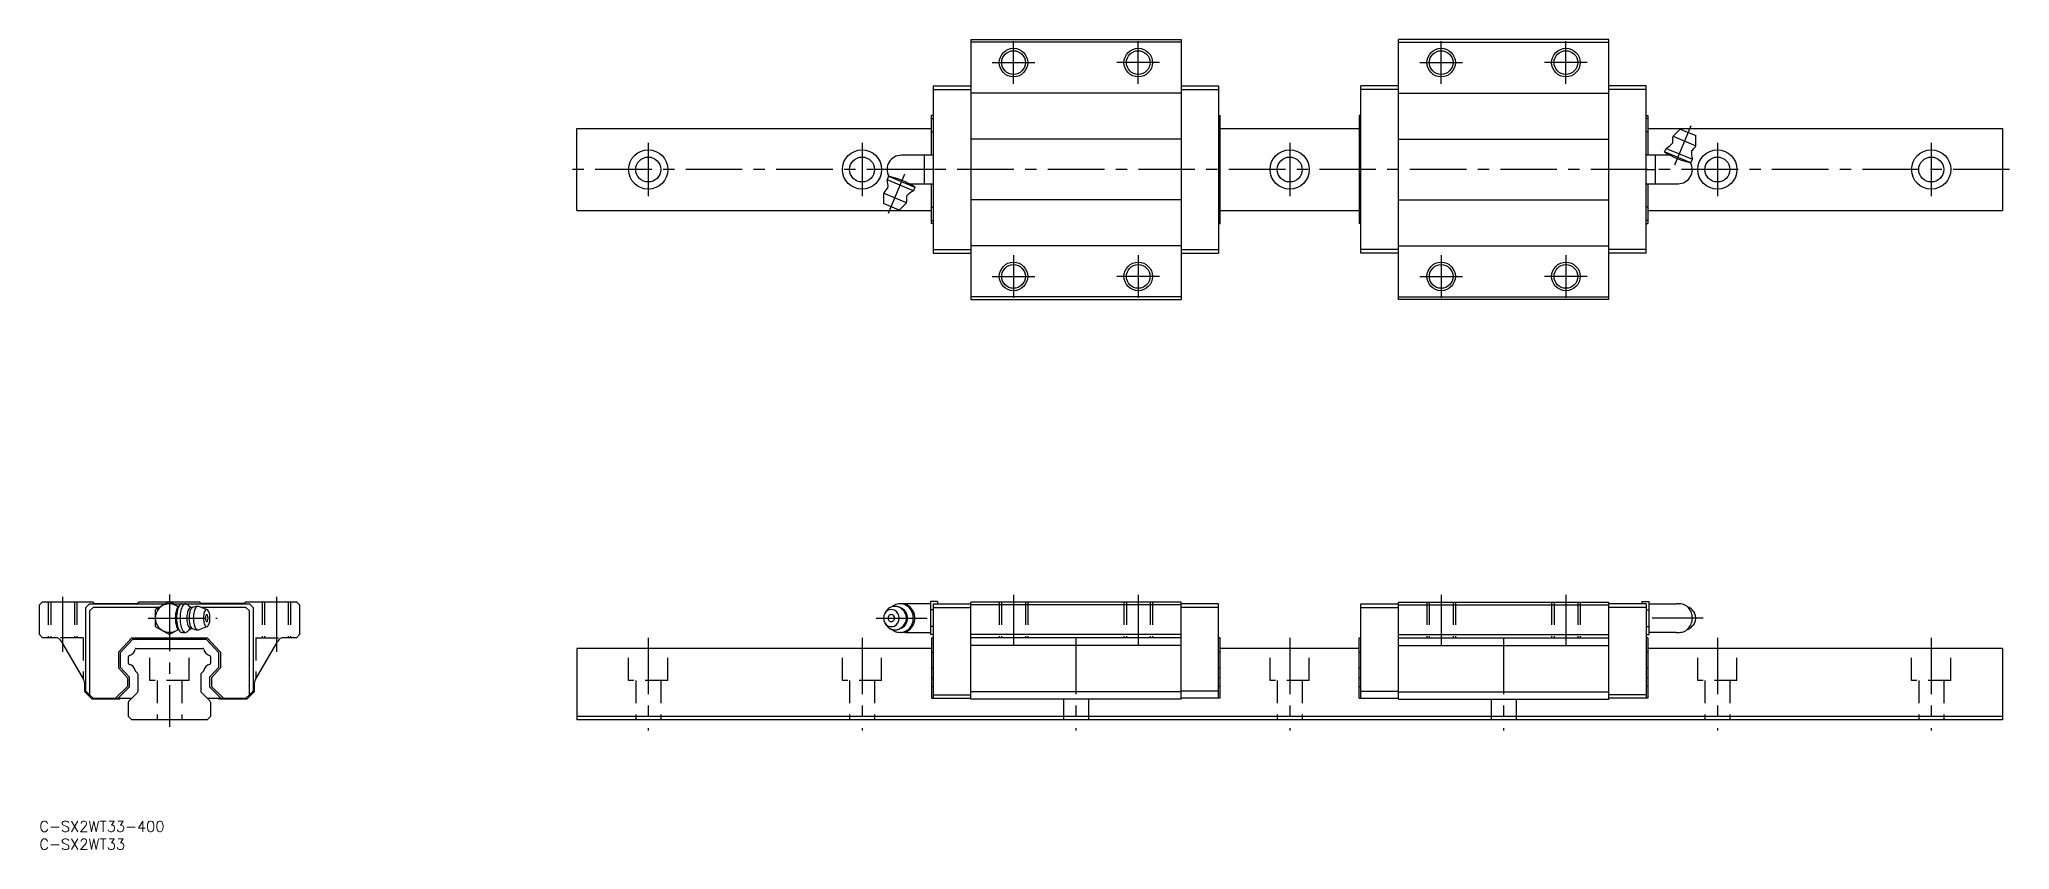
# Model space of a CAD drawing. Extents: x 0 to 553, y -1 to 226.
import ezdxf

# ---------------------------------------------------------------- set-up
doc = ezdxf.new("R2010")
doc.units = 0
doc.header["$LTSCALE"] = 0.5
doc.linetypes.add('CENTER', pattern=[50.8, 31.75, -6.35, 6.35, -6.35])
doc.linetypes.add('DASHED', pattern=[19.05, 12.7, -6.35])
for name, color, linetype in [('MSM_CENTER', 1, 'CENTER'), ('MSM_CONTINUOUS', 7, 'CONTINUOUS'), ('MSM_DASHED', 4, 'DASHED'), ('MSM_NARROW', 5, 'CONTINUOUS'), ('MSM_PART_NUMBER', 7, 'CONTINUOUS')]:
    doc.layers.add(name, color=color, linetype=linetype)
doc.styles.get("Standard").update_dxf_attribs({"font": 'txt.shx', "height": 3, "bigfont": 'bigfont.shx'})

# ---------------------------------------------------------------- blocks, each defined once
blk = doc.blocks.new('*U65')
at = {"layer": 'MSM_PART_NUMBER'}
blk.add_text('C-SX2WT33-400', height=3, dxfattribs=at).set_placement((0, 3.56))
blk = doc.blocks.new('*U66')
at = {"layer": 'MSM_PART_NUMBER'}
blk.add_text('C-SX2WT33', height=3, dxfattribs=at).set_placement((0, -1.44))

msp = doc.modelspace()

# ---------------------------------------------------------------- linework, layer by layer
at = {"layer": 'MSM_CENTER'}
for p, q in [((273.33, 213.35), (273.33, 225.35)), ((308.33, 213.35), (308.33, 225.35)), ((393.33, 213.35), (393.33, 225.35)), ((428.33, 213.35), (428.33, 225.35)), ((267.33, 219.35), (279.33, 219.35)), ((314.33, 219.35), (302.33, 219.35)), ((387.33, 219.35), (399.33, 219.35)), ((434.33, 219.35), (422.33, 219.35)), ((463.37, 201.64), (458.8, 190.58)), ((170.83, 196.85), (170.83, 181.85)), ((230.83, 196.85), (230.83, 181.85)), ((350.83, 196.85), (350.83, 181.85)), ((470.83, 196.85), (470.83, 181.85)), ((530.83, 196.85), (530.83, 181.85)), ((552.83, 189.35), (148.83, 189.35)), ((238.28, 177.06), (242.85, 188.12)), ((273.33, 165.35), (273.33, 153.35)), ((308.33, 165.35), (308.33, 153.35)), ((393.33, 165.35), (393.33, 153.35)), ((428.33, 165.35), (428.33, 153.35)), ((267.33, 159.35), (279.33, 159.35)), ((314.33, 159.35), (302.33, 159.35)), ((387.33, 159.35), (399.33, 159.35)), ((434.33, 159.35), (422.33, 159.35)), ((6.5, 69.5), (6.5, 54.05)), ((36.5, 70.12), (36.5, 33)), ((66.5, 69.5), (66.5, 54.05)), ((273.33, 70), (273.33, 56)), ((308.33, 70), (308.33, 56)), ((393.33, 70), (393.33, 56)), ((428.33, 70), (428.33, 56)), ((30.5, 63.5), (49.86, 63.5)), ((234.83, 63.5), (249.14, 63.5)), ((466.83, 63.5), (452.51, 63.5)), ((170.83, 58), (170.83, 32)), ((230.83, 58), (230.83, 32)), ((290.83, 58), (290.83, 32)), ((350.83, 58), (350.83, 32)), ((410.83, 58), (410.83, 32)), ((470.83, 58), (470.83, 32)), ((530.83, 58), (530.83, 32))]:
    msp.add_line(p, q, dxfattribs=at)
at = {"layer": 'MSM_CONTINUOUS'}
for p, q in [((261.33, 225.85), (320.33, 225.85)), ((261.33, 225.85), (261.33, 152.85)), ((320.33, 225.05), (261.33, 225.05)), ((320.33, 225.85), (320.33, 152.85)), ((381.33, 152.85), (381.33, 225.85)), ((440.33, 225.85), (381.33, 225.85)), ((381.33, 225.05), (440.33, 225.05)), ((440.33, 152.85), (440.33, 225.85)), ((250.83, 212.8), (250.83, 165.9)), ((250.83, 212.8), (261.33, 212.8)), ((250.83, 211.8), (261.33, 211.8)), ((320.33, 210.8), (261.33, 210.8)), ((320.33, 212.8), (330.83, 212.8)), ((320.33, 211.8), (330.83, 211.8)), ((330.83, 212.8), (330.83, 165.9)), ((370.83, 165.9), (370.83, 212.8)), ((381.33, 212.8), (370.83, 212.8)), ((381.33, 211.8), (370.83, 211.8)), ((381.33, 210.8), (440.33, 210.8)), ((450.83, 212.8), (440.33, 212.8)), ((450.83, 211.8), (440.33, 211.8)), ((450.83, 165.9), (450.83, 212.8)), ((150.83, 200.85), (250.33, 200.85)), ((150.83, 177.85), (150.83, 200.85)), ((250.83, 204.48), (250.33, 204.48)), ((250.33, 193.35), (250.33, 204.48)), ((250.33, 203.7), (250.83, 203.7)), ((250.33, 199.95), (250.83, 199.95)), ((330.83, 204.48), (331.33, 204.48)), ((331.33, 203.7), (330.83, 203.7)), ((331.33, 199.95), (330.83, 199.95)), ((331.33, 174.22), (331.33, 204.48)), ((331.33, 200.85), (370.33, 200.85)), ((370.33, 204.48), (370.33, 174.22)), ((370.83, 204.48), (370.33, 204.48)), ((370.33, 203.7), (370.83, 203.7)), ((370.33, 199.95), (370.83, 199.95)), ((450.83, 204.48), (451.33, 204.48)), ((451.33, 203.7), (450.83, 203.7)), ((451.33, 199.95), (450.83, 199.95)), ((451.33, 204.48), (451.33, 193.35)), ((451.33, 200.85), (550.83, 200.85)), ((458.38, 198.69), (460.39, 200.71)), ((460.39, 200.71), (464.83, 198.88)), ((550.83, 200.85), (550.83, 177.85)), ((320.33, 197.9), (261.33, 197.9)), ((381.33, 197.9), (440.33, 197.9)), ((456, 194.28), (456.42, 195.29)), ((463.4, 191.23), (456, 194.28)), ((456.42, 195.29), (463.81, 192.23)), ((458.38, 198.69), (464.83, 196.03)), ((464.83, 196.03), (464.83, 198.88)), ((250.83, 193.35), (241.85, 193.35)), ((248.33, 185.35), (248.33, 193.35)), ((250.83, 189.35), (248.33, 189.35)), ((457.61, 193.35), (450.83, 193.35)), ((450.83, 189.35), (453.33, 189.35)), ((453.33, 193.35), (453.33, 185.35)), ((463.4, 191.23), (463.81, 192.23)), ((236.83, 182.67), (236.83, 179.82)), ((243.27, 180), (236.83, 182.67)), ((238.26, 187.47), (237.84, 186.47)), ((245.23, 183.41), (237.84, 186.47)), ((238.26, 187.47), (245.65, 184.42)), ((244.04, 185.35), (250.83, 185.35)), ((245.65, 184.42), (245.23, 183.41)), ((250.33, 174.22), (250.33, 185.35)), ((450.83, 185.35), (459.81, 185.35)), ((451.33, 185.35), (451.33, 174.22)), ((150.83, 177.85), (250.33, 177.85)), ((241.26, 177.99), (236.83, 179.82)), ((243.27, 180), (241.26, 177.99)), ((250.33, 178.75), (250.83, 178.75)), ((320.33, 180.8), (261.33, 180.8)), ((331.33, 178.75), (330.83, 178.75)), ((331.33, 177.85), (370.33, 177.85)), ((370.33, 178.75), (370.83, 178.75)), ((381.33, 180.8), (440.33, 180.8)), ((451.33, 178.75), (450.83, 178.75)), ((451.33, 177.85), (550.83, 177.85)), ((250.33, 175), (250.83, 175)), ((250.83, 174.22), (250.33, 174.22)), ((331.33, 175), (330.83, 175)), ((330.83, 174.22), (331.33, 174.22)), ((370.33, 175), (370.83, 175)), ((370.83, 174.22), (370.33, 174.22)), ((451.33, 175), (450.83, 175)), ((450.83, 174.22), (451.33, 174.22)), ((250.83, 166.9), (261.33, 166.9)), ((250.83, 165.9), (261.33, 165.9)), ((320.33, 167.9), (261.33, 167.9)), ((320.33, 166.9), (330.83, 166.9)), ((320.33, 165.9), (330.83, 165.9)), ((381.33, 166.9), (370.83, 166.9)), ((381.33, 165.9), (370.83, 165.9)), ((381.33, 167.9), (440.33, 167.9)), ((450.83, 166.9), (440.33, 166.9)), ((450.83, 165.9), (440.33, 165.9)), ((320.33, 153.65), (261.33, 153.65)), ((261.33, 152.85), (320.33, 152.85)), ((381.33, 153.65), (440.33, 153.65)), ((440.33, 152.85), (381.33, 152.85)), ((0.8, 68), (0, 67.2)), ((0, 58.9), (0, 67.2)), ((15.05, 68), (0.8, 68)), ((13.05, 66.5), (14.05, 67.5)), ((13.05, 43), (13.05, 66.5)), ((14.05, 67.5), (35.43, 67.5)), ((15.05, 66.5), (14.05, 65.5)), ((15.05, 68), (15.5, 67.55)), ((33.7, 66.5), (15.05, 66.5)), ((15.5, 67.55), (27.5, 67.55)), ((27.95, 68), (27.5, 67.55)), ((36.29, 68), (27.95, 68)), ((36.5, 68.12), (32.5, 65.81)), ((38.97, 66.69), (36.5, 68.12)), ((45.05, 68), (36.71, 68)), ((37.57, 67.5), (58.95, 67.5)), ((39.39, 67.2), (38.91, 66.63)), ((39.93, 67.5), (41.01, 67.5)), ((43.07, 66.5), (42.53, 66.5)), ((46.94, 65.9), (44.62, 66.77)), ((45.05, 68), (45.5, 67.55)), ((57.95, 66.5), (45.34, 66.5)), ((57.5, 67.55), (45.5, 67.55)), ((57.95, 68), (57.5, 67.55)), ((72.2, 68), (57.95, 68)), ((58.95, 65.5), (57.95, 66.5)), ((58.95, 67.5), (59.95, 66.5)), ((59.95, 66.5), (59.95, 43)), ((73, 67.2), (72.2, 68)), ((73, 67.2), (73, 58.9)), ((241.81, 67.5), (241.51, 67.5)), ((250.03, 67.5), (242.34, 67.5)), ((243.04, 67.5), (242.84, 67.49)), ((250.03, 68.12), (250.03, 58.88)), ((252.03, 68.12), (250.03, 68.12)), ((250.83, 67.5), (250.83, 41)), ((250.83, 67.5), (261.33, 67.5)), ((250.83, 66.5), (261.33, 66.5)), ((252.03, 68.12), (252.03, 67.5)), ((261.33, 40.8), (261.33, 68)), ((320.33, 68), (261.33, 68)), ((320.33, 67.2), (261.33, 67.2)), ((320.33, 40.8), (320.33, 68)), ((330.83, 67.5), (320.33, 67.5)), ((330.83, 66.5), (320.33, 66.5)), ((330.83, 41), (330.83, 67.5)), ((370.83, 41), (370.83, 67.5)), ((370.83, 67.5), (381.33, 67.5)), ((370.83, 66.5), (381.33, 66.5)), ((381.33, 68), (440.33, 68)), ((381.33, 40.8), (381.33, 68)), ((381.33, 67.2), (440.33, 67.2)), ((440.33, 40.8), (440.33, 68)), ((450.83, 67.5), (440.33, 67.5)), ((450.83, 66.5), (440.33, 66.5)), ((449.63, 68.12), (449.63, 67.5)), ((449.63, 68.12), (451.63, 68.12)), ((450.83, 67.5), (450.83, 41)), ((451.63, 68.12), (451.63, 58.88)), ((451.63, 67.5), (459.31, 67.5)), ((459.84, 67.5), (460.14, 67.5)), ((14.05, 65.5), (14.05, 42)), ((32.5, 65.81), (32.5, 61.19)), ((32.5, 61.19), (36.5, 58.88)), ((44.62, 60.23), (46.94, 61.1)), ((58.95, 42), (58.95, 65.5)), ((237.62, 65.46), (237.26, 64.92)), ((237.26, 62.08), (237.62, 61.54)), ((250.83, 65.81), (250.03, 65.81)), ((250.83, 61.19), (250.03, 61.19)), ((450.83, 65.81), (451.63, 65.81)), ((450.83, 61.19), (451.63, 61.19)), ((464.03, 65.46), (464.4, 64.92)), ((464.4, 62.08), (464.03, 61.54)), ((0.9, 58), (0, 58.9)), ((4.42, 58), (0.9, 58)), ((6.15, 57), (12.36, 46.24)), ((22.15, 53.98), (25.9, 58)), ((26.12, 57.5), (22.65, 53.78)), ((25.9, 58), (47.1, 58)), ((46.88, 57.5), (26.12, 57.5)), ((36.5, 58.88), (38.97, 60.31)), ((38.91, 60.37), (39.36, 59.83)), ((39.92, 59.5), (41.01, 59.5)), ((50.35, 53.78), (46.88, 57.5)), ((47.1, 58), (50.85, 53.98)), ((60.67, 46.27), (66.86, 57)), ((72.1, 58), (68.6, 58)), ((72.1, 58), (69.32, 58)), ((73, 58.9), (72.1, 58)), ((241.81, 59.5), (241.51, 59.5)), ((242.51, 59.52), (243.04, 59.5)), ((243.04, 59.5), (250.03, 59.5)), ((250.83, 58.88), (250.03, 58.88)), ((250.33, 58), (250.83, 58)), ((250.33, 58), (250.33, 41)), ((320.33, 58.9), (261.33, 58.9)), ((320.33, 58), (261.33, 58)), ((320.33, 55.78), (261.33, 55.78)), ((331.33, 58), (330.83, 58)), ((331.33, 41), (331.33, 58)), ((370.33, 58), (370.83, 58)), ((370.33, 41), (370.33, 58)), ((381.33, 58.9), (440.33, 58.9)), ((381.33, 58), (440.33, 58)), ((381.33, 55.78), (440.33, 55.78)), ((450.83, 58.88), (451.63, 58.88)), ((451.33, 58), (450.83, 58)), ((451.33, 58), (451.33, 41)), ((459.31, 59.5), (451.63, 59.5)), ((459.84, 59.5), (460.14, 59.5)), ((22.15, 53.98), (22.15, 49.52)), ((22.65, 53.78), (22.65, 49.72)), ((25, 50.76), (25, 52.74)), ((27.18, 55), (45.82, 55)), ((48, 52.74), (48, 50.76)), ((50.35, 49.72), (50.35, 53.78)), ((50.85, 53.98), (50.85, 49.52)), ((250.33, 55), (150.83, 55)), ((150.83, 55), (150.83, 35)), ((250.33, 53.98), (250.83, 53.98)), ((331.33, 53.98), (330.83, 53.98)), ((370.33, 55), (331.33, 55)), ((370.33, 53.98), (370.83, 53.98)), ((451.33, 53.98), (450.83, 53.98)), ((550.83, 55), (451.33, 55)), ((550.83, 55), (550.83, 35)), ((12.76, 42.85), (12.76, 44.74)), ((21.37, 41), (24.7, 44.33)), ((24.7, 46.78), (22.15, 49.52)), ((22.65, 49.72), (25.2, 46.98)), ((24.7, 46.78), (24.7, 44.33)), ((25.2, 46.98), (25.2, 44.12)), ((27.55, 48.03), (26.96, 48.62)), ((27.7, 43.01), (27.7, 47.67)), ((45.3, 47.67), (45.3, 43.01)), ((46.04, 48.62), (45.45, 48.03)), ((47.8, 46.98), (50.35, 49.72)), ((47.8, 44.12), (47.8, 46.98)), ((50.85, 49.52), (48.3, 46.78)), ((48.3, 46.78), (48.3, 44.33)), ((48.3, 44.33), (51.63, 41)), ((60.26, 44.77), (60.26, 42.85)), ((250.33, 49.52), (250.83, 49.52)), ((250.33, 46.78), (250.83, 46.78)), ((250.33, 44.33), (250.83, 44.33)), ((331.33, 49.52), (330.83, 49.52)), ((331.33, 46.78), (330.83, 46.78)), ((331.33, 44.33), (330.83, 44.33)), ((370.33, 49.52), (370.83, 49.52)), ((370.33, 46.78), (370.83, 46.78)), ((370.33, 44.33), (370.83, 44.33)), ((451.33, 49.52), (450.83, 49.52)), ((451.33, 46.78), (450.83, 46.78)), ((451.33, 44.33), (450.83, 44.33)), ((14.81, 40.8), (12.76, 42.85)), ((14.05, 42), (13.05, 43)), ((14.05, 42), (15.05, 41)), ((22.44, 40.8), (14.81, 40.8)), ((15.05, 41), (25.9, 41)), ((25.2, 44.12), (22.08, 41)), ((22.44, 40.8), (22.64, 41)), ((25, 35.9), (25, 39.89)), ((25.15, 40.25), (27.55, 42.65)), ((45.45, 42.65), (47.85, 40.25)), ((47.1, 41), (57.95, 41)), ((50.92, 41), (47.8, 44.12)), ((48, 39.89), (48, 35.9)), ((50.58, 40.8), (50.38, 41)), ((58.21, 40.8), (50.58, 40.8)), ((57.95, 41), (58.95, 42)), ((60.26, 42.85), (58.21, 40.8)), ((59.95, 43), (58.95, 42)), ((250.33, 41), (261.33, 41)), ((250.83, 42), (261.33, 42)), ((320.33, 42.85), (261.33, 42.85)), ((320.33, 40.8), (261.33, 40.8)), ((330.83, 43), (320.33, 43)), ((331.33, 41), (320.33, 41)), ((370.33, 41), (381.33, 41)), ((370.83, 43), (381.33, 43)), ((381.33, 42.85), (440.33, 42.85)), ((381.33, 40.8), (440.33, 40.8)), ((450.83, 42), (440.33, 42)), ((451.33, 41), (440.33, 41)), ((25.9, 35), (25, 35.9)), ((47.1, 35), (25.9, 35)), ((47.1, 35), (48, 35.9)), ((550.83, 35.9), (150.83, 35.9)), ((550.83, 35), (150.83, 35))]:
    msp.add_line(p, q, dxfattribs=at)
for centre, radius in [((273.33, 219.35), 3.32), ((308.33, 219.35), 3.32), ((393.33, 219.35), 3.32), ((428.33, 219.35), 3.32), ((170.83, 189.35), 5.5), ((230.83, 189.35), 5.5), ((350.83, 189.35), 5.5), ((470.83, 189.35), 5.5), ((530.83, 189.35), 5.5), ((170.83, 189.35), 3.5), ((230.83, 189.35), 3.5), ((350.83, 189.35), 3.5), ((470.83, 189.35), 3.5), ((530.83, 189.35), 3.5), ((273.33, 159.35), 3.32), ((308.33, 159.35), 3.32), ((393.33, 159.35), 3.32), ((428.33, 159.35), 3.32)]:
    msp.add_circle(centre, radius, dxfattribs=at)
for centre, radius, start, end in [((468.38, 213.75), 23.07, 237.5603, 257.5284), ((453.02, 201.42), 7.01, 299.0004, 318.2886), ((463.27, 197.39), 5.06, 165.0149, 187.2175), ((470.55, 194.17), 7.01, 176.8001, 196.0883), ((460.44, 198.55), 5.06, 307.8712, 330.0738), ((241.85, 189.35), 4, 90, 208.2045), ((459.81, 189.35), 4, 270, 28.2045), ((241.21, 180.14), 5.06, 127.8712, 150.0738), ((231.11, 184.53), 7.01, 356.8001, 16.0883), ((233.27, 164.95), 23.07, 57.5603, 77.5284), ((248.63, 177.28), 7.01, 119.0004, 138.2886), ((238.38, 181.31), 5.06, 345.0149, 7.2175), ((36.5, 63.5), 4, 52.3337, 307.6657), ((40.6, 65.22), 2.2, 140.225, 161.8427), ((42.65, 64.87), 4.03, 146.8866, 166.6493), ((40.46, 66.25), 1.44, 125.9218, 145.4887), ((39.97, 66.76), 0.74, 93.1183, 117.9219), ((43.72, 64.83), 4.1, 147.081, 167.6286), ((41.49, 66.03), 1.59, 116.1971, 139.6985), ((41.01, 66.9), 0.598, 68.665, 111.3122), ((40.8, 66.32), 1.21, 47.4198, 69.6042), ((44.17, 69.52), 3.44, 222.1461, 246.6426), ((43.09, 65.27), 1.42, 125.9507, 154.4967), ((42.47, 66.04), 0.439, 58.1538, 120.1645), ((43.65, 65.24), 1.39, 123.1572, 142.4345), ((42.8, 66.7), 0.3, 251.8694, 288.0198), ((44.45, 63.5), 3.3, 89.9834, 119.7627), ((46.45, 64.67), 3.12, 145.1749, 167.3523), ((44.68, 65.88), 0.98, 116.5664, 143.8233), ((44.42, 66.4), 0.405, 87.0316, 117.135), ((44.44, 66.27), 0.527, 69.6574, 89.5546), ((240.14, 63.79), 3.03, 113.8638, 146.4453), ((240.08, 63.97), 2.83, 90.5007, 114.1149), ((241.02, 64.83), 2.58, 115.0049, 134.7934), ((241.6, 63.11), 4.39, 91.212, 112.3253), ((240.06, 63.89), 2.91, 47.5132, 90.1551), ((240.08, 63.5), 3.3, 270, 90.2761), ((242.08, 64.36), 3.15, 50.6933, 94.8609), ((241.66, 64.32), 3.18, 51.1763, 87.2915), ((241, 63.5), 4.24, 308.8706, 51.1334), ((241.41, 63.5), 4.24, 308.8568, 51.0988), ((459.58, 64.36), 3.15, 85.1391, 94.8536), ((460.05, 63.11), 4.39, 67.6747, 88.788), ((460.64, 64.83), 2.58, 45.2066, 64.9951), ((461.58, 63.97), 2.83, 65.8851, 71.9506), ((459.46, 63.5), 4.35, 313.4662, 46.5338), ((461.51, 63.79), 3.03, 33.5547, 66.1362), ((46.05, 63.5), 7.91, 162.2957, 197.7043), ((48.23, 63.5), 9.77, 166.4041, 193.5959), ((40.6, 61.78), 2.2, 198.1573, 219.775), ((42.65, 62.13), 4.03, 193.3507, 213.1134), ((49.29, 63.5), 9.82, 166.995, 193.005), ((43.72, 62.17), 4.1, 192.3714, 212.919), ((48.73, 63.5), 7.38, 168.0861, 191.9176), ((45.05, 64.26), 3.62, 153.2908, 167.7679), ((45.05, 62.74), 3.62, 192.2321, 206.7092), ((43.09, 61.73), 1.42, 205.5033, 234.0493), ((49.13, 63.5), 7.15, 166.0627, 193.9373), ((45.48, 64.37), 3.4, 149.497, 165.4511), ((45.48, 62.63), 3.4, 194.5489, 210.503), ((43.66, 61.76), 1.4, 217.573, 236.8112), ((51.17, 63.5), 7.98, 166.5427, 193.4649), ((46.45, 62.33), 3.12, 192.6477, 214.8251), ((52.1, 63.51), 6.07, 171.3992, 188.7967), ((48.69, 64.17), 2.61, 143.6917, 174.6188), ((48.69, 62.83), 2.61, 185.5772, 216.5043), ((48.62, 63.5), 2.06, 155.1119, 204.8881), ((46.94, 65.47), 0.429, 35.0756, 144.9244), ((46.94, 61.53), 0.429, 215.0756, 324.9244), ((46.94, 64.27), 0.213, 26.3076, 153.6924), ((46.94, 62.73), 0.213, 206.3076, 333.6924), ((45.57, 63.5), 1.79, 330.9798, 29.0202), ((45.19, 64.17), 2.61, 5.4792, 36.4063), ((45.19, 62.83), 2.61, 323.5937, 354.5208), ((41.79, 63.5), 6.07, 351.3013, 8.6987), ((239.31, 63.5), 2.48, 116.6257, 243.3745), ((240.14, 63.21), 3.03, 213.5547, 246.1362), ((239.18, 63.5), 1.06, 142.8265, 217.1735), ((239.04, 63.84), 2.06, 65.7047, 114.2953), ((239.04, 63.16), 2.06, 245.7047, 294.2953), ((239.04, 63.58), 0.903, 38.4142, 141.5858), ((239.04, 63.42), 0.903, 218.4142, 321.5858), ((238.9, 63.5), 1.06, 322.8265, 37.1735), ((238.78, 63.5), 2.48, 296.6255, 63.3743), ((240.06, 63.11), 2.91, 269.8449, 312.4868), ((241.67, 65.16), 1.11, 59.7984, 77.4041), ((241.67, 61.84), 1.11, 282.5959, 300.2016), ((240.06, 63.5), 3.21, 307.8915, 52.1085), ((240.61, 63.64), 2.96, 32.6427, 56.768), ((240.61, 63.36), 2.96, 303.232, 327.3573), ((240.51, 63.5), 3.12, 326.1381, 33.8619), ((461.51, 63.21), 3.03, 293.8638, 326.5016), ((462.27, 63.5), 2.56, 326.2632, 33.7368), ((4.42, 56), 2, 30, 90), ((40.46, 60.75), 1.44, 214.5113, 234.0782), ((39.97, 60.24), 0.74, 242.06, 266.4399), ((41.49, 60.97), 1.59, 220.3015, 243.8029), ((41.01, 60.1), 0.598, 248.6878, 291.335), ((40.8, 60.68), 1.21, 290.3958, 312.5802), ((44.17, 57.48), 3.44, 113.3503, 137.8564), ((42.47, 60.96), 0.439, 239.8355, 301.8462), ((42.8, 60.3), 0.3, 72.025, 108.0521), ((44.45, 63.5), 3.3, 240.2518, 269.1262), ((44.68, 61.12), 0.98, 216.1767, 243.4336), ((44.42, 60.6), 0.405, 242.865, 272.9684), ((44.44, 60.73), 0.527, 270.4454, 290.3426), ((68.6, 56), 2, 90, 150), ((240.08, 63.03), 2.83, 245.8851, 269.4993), ((241.02, 62.17), 2.58, 225.2066, 244.9951), ((241.6, 63.89), 4.39, 247.6747, 268.788), ((241.66, 62.68), 3.18, 272.7035, 308.8399), ((242.08, 62.64), 3.15, 265.1391, 309.3067), ((459.58, 62.64), 3.15, 265.1316, 274.8609), ((460.05, 63.89), 4.39, 271.212, 292.3253), ((460.64, 62.17), 2.58, 295.0049, 314.7934), ((461.58, 63.03), 2.83, 288.0494, 294.1149), ((25.3, 52.74), 0.3, 100.8712, 180), ((25.3, 50.76), 0.3, 180, 259.1287), ((24.86, 55.04), 2.04, 280.8712, 351.6174), ((24.86, 48.46), 2.04, 9.2089, 79.1287), ((27.18, 54.7), 0.3, 90, 171.6174), ((45.82, 54.7), 0.3, 8.3826, 90), ((48.14, 55.04), 2.04, 188.3826, 259.1288), ((48.14, 48.46), 2.04, 100.8713, 170.7911), ((47.7, 52.74), 0.3, 360, 79.1288), ((47.7, 50.76), 0.3, 280.8713, 0), ((9.76, 44.74), 3, 0, 30), ((27.17, 48.83), 0.3, 189.2089, 225), ((27.2, 47.67), 0.5, 0, 45), ((45.8, 47.67), 0.5, 135, 180), ((45.83, 48.83), 0.3, 315, 350.7911), ((63.26, 44.77), 3, 150, 180), ((25.5, 39.89), 0.5, 135, 180), ((27.2, 43.01), 0.5, 315, 360), ((45.8, 43.01), 0.5, 180, 225), ((47.5, 39.89), 0.5, 360, 45)]:
    msp.add_arc(centre, radius, start, end, dxfattribs=at)
at = {"layer": 'MSM_DASHED'}
for p, q in [((2.5, 68), (2.5, 58)), ((3.18, 68), (3.18, 58)), ((9.82, 68), (9.82, 58)), ((10.5, 68), (10.5, 58)), ((62.5, 68), (62.5, 58)), ((63.18, 68), (63.18, 58)), ((69.82, 68), (69.82, 58)), ((70.5, 68), (70.5, 58)), ((269.33, 68), (269.33, 58)), ((270, 68), (270, 58)), ((276.65, 68), (276.65, 58)), ((277.33, 68), (277.33, 58)), ((304.33, 68), (304.33, 58)), ((305, 68), (305, 58)), ((311.65, 68), (311.65, 58)), ((312.33, 68), (312.33, 58)), ((389.33, 68), (389.33, 58)), ((390, 68), (390, 58)), ((396.65, 68), (396.65, 58)), ((397.33, 68), (397.33, 58)), ((424.33, 68), (424.33, 58)), ((425, 68), (425, 58)), ((431.65, 68), (431.65, 58)), ((432.33, 68), (432.33, 58)), ((12.25, 58), (3.01, 58)), ((12.25, 58), (12.25, 46.42)), ((60.76, 58), (60.76, 46.45)), ((60.76, 58), (70.01, 58)), ((31.01, 46), (31.01, 55)), ((42.01, 46), (42.01, 55)), ((165.33, 46), (165.33, 55)), ((176.33, 46), (176.33, 55)), ((225.33, 46), (225.33, 55)), ((236.33, 46), (236.33, 55)), ((345.33, 46), (345.33, 55)), ((356.33, 46), (356.33, 55)), ((465.33, 46), (465.33, 55)), ((476.33, 46), (476.33, 55)), ((525.33, 46), (525.33, 55)), ((536.33, 46), (536.33, 55)), ((42.01, 46), (31.01, 46)), ((33.01, 46), (33.01, 35)), ((40.01, 46), (40.01, 35)), ((176.33, 46), (165.33, 46)), ((167.33, 46), (167.33, 35)), ((174.33, 46), (174.33, 35)), ((236.33, 46), (225.33, 46)), ((227.33, 46), (227.33, 35)), ((234.33, 46), (234.33, 35)), ((356.33, 46), (345.33, 46)), ((347.33, 46), (347.33, 35)), ((354.33, 46), (354.33, 35)), ((476.33, 46), (465.33, 46)), ((467.33, 46), (467.33, 35)), ((474.33, 46), (474.33, 35)), ((536.33, 46), (525.33, 46)), ((527.33, 46), (527.33, 35)), ((534.33, 46), (534.33, 35)), ((287.33, 40.8), (287.33, 35)), ((294.33, 40.8), (294.33, 35)), ((407.33, 40.8), (407.33, 35)), ((414.33, 40.8), (414.33, 35))]:
    msp.add_line(p, q, dxfattribs=at)
at = {"layer": 'MSM_NARROW'}
for centre in [(273.33, 219.35), (308.33, 219.35), (393.33, 219.35), (428.33, 219.35), (273.33, 159.35), (308.33, 159.35), (393.33, 159.35), (428.33, 159.35)]:
    msp.add_circle(centre, 4, dxfattribs=at)

# ---------------------------------------------------------------- block references
at = {"layer": 'MSM_CONTINUOUS'}
for name in ['*U65', '*U66']:
    msp.add_blockref(name, (0, 0), dxfattribs=at)

doc.saveas('drawing.dxf')
